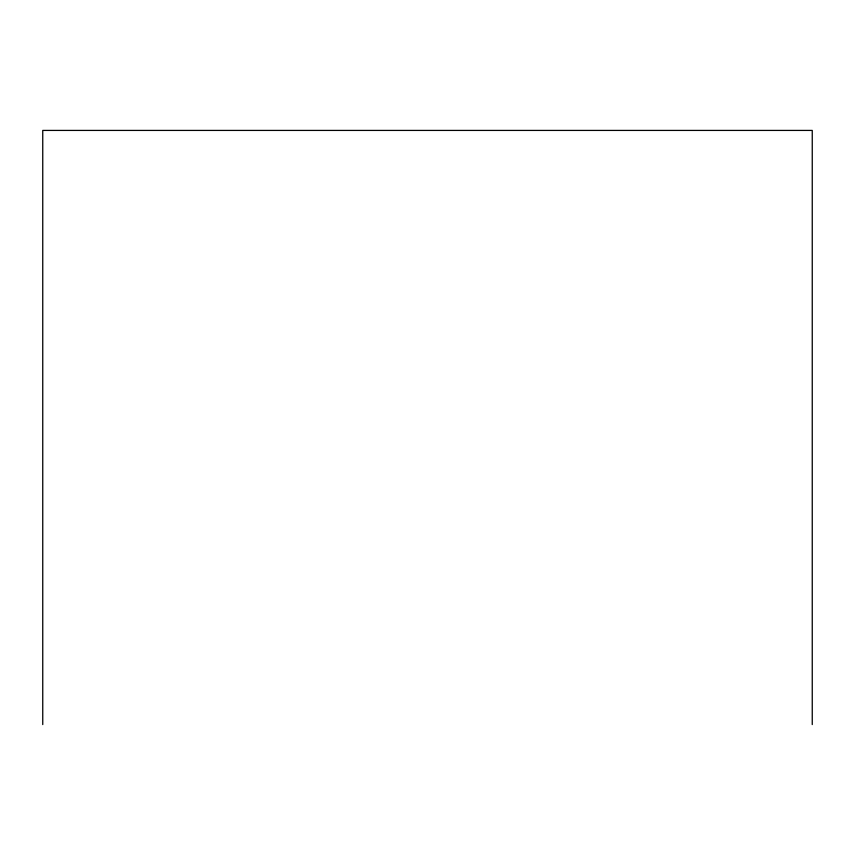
<?xml version="1.0" encoding="UTF-8"?>
<svg xmlns="http://www.w3.org/2000/svg" width="855" height="855" viewBox="0 0 855 855"><rect width="100%" height="100%" fill="white"/><g stroke="black" fill="none" stroke-linecap="round" stroke-linejoin="round"><path stroke-width="1.28" d="M812.25 724.58L812.25 130.42L42.75 130.42L42.75 724.58"/></g></svg>
